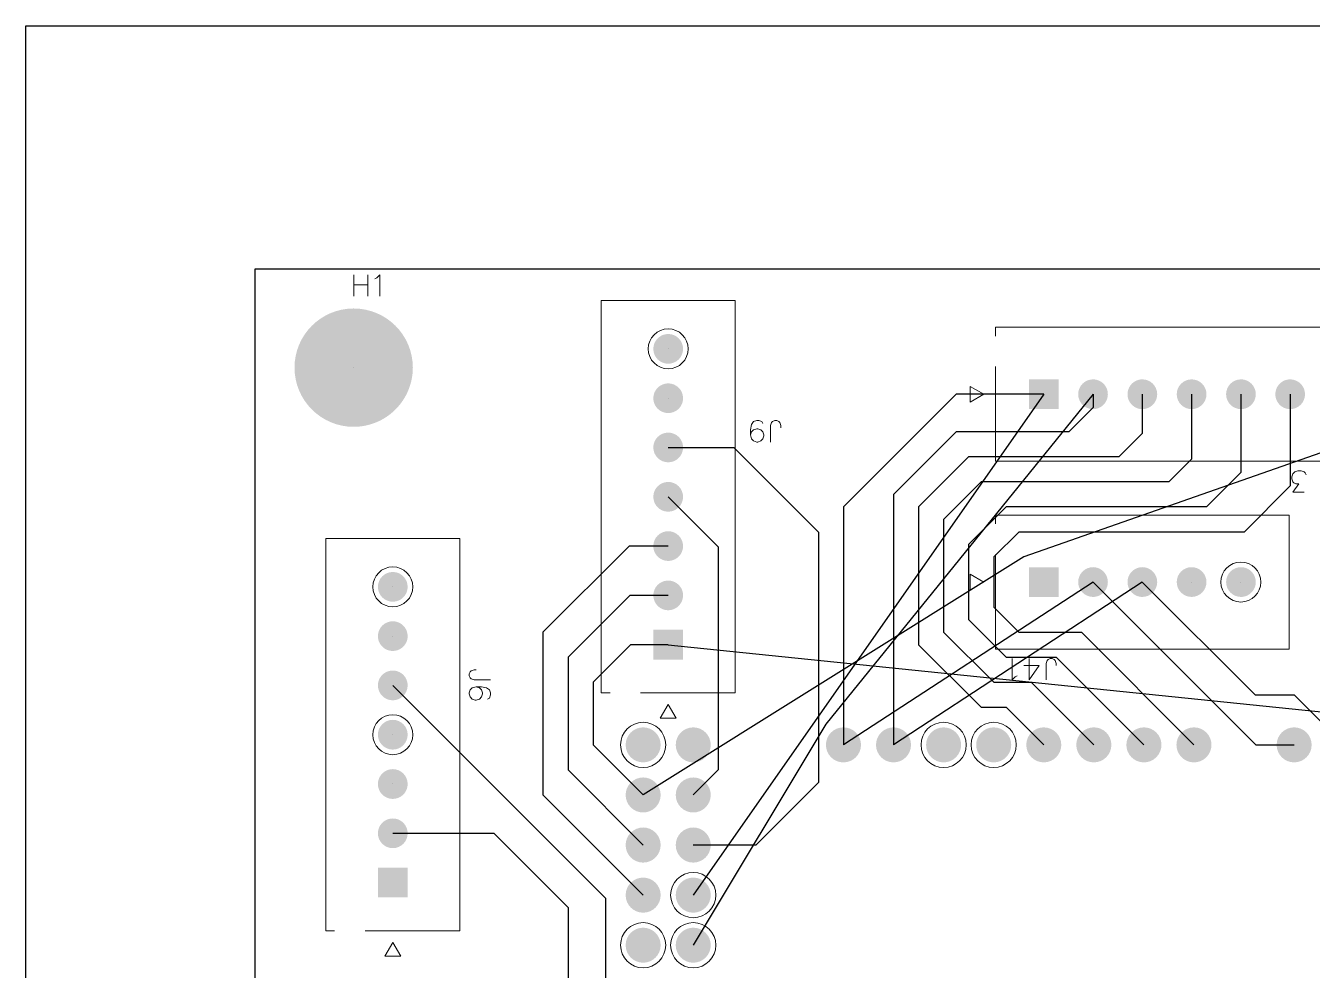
# Model space of a CAD drawing. Header units: inches. Extents: x 2.5 to 50.5, y 2.5 to 32.9.
# Drawn here: x 2.5 to 16.68, y 22.09 to 32.5 of the extents above; entities that cross this region are included whole.
import ezdxf

# ---------------------------------------------------------------- set-up
doc = ezdxf.new("R2010")
doc.units = ezdxf.units.IN
doc.header["$MEASUREMENT"] = 0
doc.layers.add('PDF3_Geometry', color=7, linetype='Continuous', true_color=0xffcc00)
doc.layers.add('PDF3_Solid Fills', color=7, linetype='Continuous', true_color=0xbfbfbf)

msp = doc.modelspace()

# ---------------------------------------------------------------- hatches: boundary and pattern name
at = {"layer": 'PDF3_Solid Fills', "transparency": 33554559}
for points in [[(6.766, 28.734, 0.414021), (6.113, 29.385), (6.113, 29.385, 0.413824), (5.462, 28.734), (5.462, 28.734, 0.414021), (6.113, 28.081), (6.113, 28.081, 0.414219)], [(9.744, 28.94, 0.413551), (9.58, 29.104), (9.58, 29.104, 0.413551), (9.416, 28.94), (9.416, 28.94, 0.413551), (9.58, 28.776), (9.58, 28.776, 0.413551)], [(9.744, 28.396, 0.413551), (9.58, 28.56), (9.58, 28.56, 0.413551), (9.416, 28.396), (9.416, 28.396, 0.414518), (9.58, 28.233), (9.58, 28.233, 0.414518)], [(14.425, 28.44, 0.414518), (14.262, 28.604), (14.262, 28.604, 0.413551), (14.098, 28.44), (14.098, 28.44, 0.413551), (14.262, 28.276), (14.262, 28.276, 0.414518)], [(14.969, 28.44, 0.413551), (14.805, 28.604), (14.805, 28.604, 0.414518), (14.642, 28.44), (14.642, 28.44, 0.414518), (14.805, 28.276), (14.805, 28.276, 0.413551)], [(15.512, 28.44, 0.413551), (15.348, 28.604), (15.348, 28.604, 0.413551), (15.184, 28.44), (15.184, 28.44, 0.413551), (15.348, 28.276), (15.348, 28.276, 0.413551)], [(16.055, 28.44, 0.414518), (15.892, 28.604), (15.892, 28.604, 0.413551), (15.728, 28.44), (15.728, 28.44, 0.413551), (15.892, 28.276), (15.892, 28.276, 0.414518)], [(16.598, 28.44, 0.413551), (16.434, 28.604), (16.434, 28.604, 0.414518), (16.271, 28.44), (16.271, 28.44, 0.414518), (16.434, 28.276), (16.434, 28.276, 0.413551)], [(9.744, 27.854, 0.414518), (9.58, 28.017), (9.58, 28.017, 0.414518), (9.416, 27.854), (9.416, 27.854, 0.413551), (9.58, 27.69), (9.58, 27.69, 0.413551)], [(9.744, 27.31, 0.413551), (9.58, 27.474), (9.58, 27.474, 0.413551), (9.416, 27.31), (9.416, 27.31, 0.413551), (9.58, 27.146), (9.58, 27.146, 0.413551)], [(9.744, 26.767, 0.413551), (9.58, 26.931), (9.58, 26.931, 0.413551), (9.416, 26.767), (9.416, 26.767, 0.414518), (9.58, 26.604), (9.58, 26.604, 0.414518)], [(14.425, 26.371, 0.414518), (14.262, 26.535), (14.262, 26.535, 0.413551), (14.098, 26.371), (14.098, 26.371, 0.413551), (14.262, 26.207), (14.262, 26.207, 0.414518)], [(14.969, 26.371, 0.413551), (14.805, 26.535), (14.805, 26.535, 0.414518), (14.642, 26.371), (14.642, 26.371, 0.414518), (14.805, 26.207), (14.805, 26.207, 0.413551)], [(15.512, 26.371, 0.413551), (15.348, 26.535), (15.348, 26.535, 0.413551), (15.184, 26.371), (15.184, 26.371, 0.413551), (15.348, 26.207), (15.348, 26.207, 0.413551)], [(16.055, 26.371, 0.414518), (15.892, 26.535), (15.892, 26.535, 0.413551), (15.728, 26.371), (15.728, 26.371, 0.413551), (15.892, 26.207), (15.892, 26.207, 0.414518)], [(6.709, 26.318, 0.413551), (6.545, 26.482), (6.545, 26.482, 0.413551), (6.381, 26.318), (6.381, 26.318, 0.413551), (6.545, 26.154), (6.545, 26.154, 0.413551)], [(9.744, 26.224, 0.414518), (9.58, 26.387), (9.58, 26.387, 0.414518), (9.416, 26.224), (9.416, 26.224, 0.413551), (9.58, 26.06), (9.58, 26.06, 0.413551)], [(6.709, 25.775, 0.413551), (6.545, 25.939), (6.545, 25.939, 0.413551), (6.381, 25.775), (6.381, 25.775, 0.414518), (6.545, 25.612), (6.545, 25.612, 0.414518)], [(6.709, 25.232, 0.414518), (6.545, 25.396), (6.545, 25.396, 0.414518), (6.381, 25.232), (6.381, 25.232, 0.413551), (6.545, 25.068), (6.545, 25.068, 0.413551)], [(6.709, 24.689, 0.413551), (6.545, 24.853), (6.545, 24.853, 0.413551), (6.381, 24.689), (6.381, 24.689, 0.413551), (6.545, 24.525), (6.545, 24.525, 0.413551)], [(9.497, 24.577, 0.41369), (9.304, 24.77), (9.304, 24.77, 0.41369), (9.111, 24.577), (9.111, 24.577, 0.41369), (9.304, 24.384), (9.304, 24.384, 0.41369)], [(10.049, 24.577, 0.41369), (9.856, 24.77), (9.856, 24.77, 0.41369), (9.663, 24.577), (9.663, 24.577, 0.41369), (9.856, 24.384), (9.856, 24.384, 0.41369)], [(11.705, 24.577, 0.41369), (11.511, 24.77), (11.511, 24.77, 0.41369), (11.318, 24.577), (11.318, 24.577, 0.41369), (11.511, 24.384), (11.511, 24.384, 0.41369)], [(12.256, 24.577, 0.41369), (12.063, 24.77), (12.063, 24.77, 0.41369), (11.87, 24.577), (11.87, 24.577, 0.41369), (12.063, 24.384), (12.063, 24.384, 0.41369)], [(12.808, 24.577, 0.41369), (12.615, 24.77), (12.615, 24.77, 0.41369), (12.422, 24.577), (12.422, 24.577, 0.41369), (12.615, 24.384), (12.615, 24.384, 0.41369)], [(13.36, 24.577, 0.41369), (13.167, 24.77), (13.167, 24.77, 0.41369), (12.974, 24.577), (12.974, 24.577, 0.41369), (13.167, 24.384), (13.167, 24.384, 0.41369)], [(13.912, 24.577, 0.41369), (13.719, 24.77), (13.719, 24.77, 0.41369), (13.526, 24.577), (13.526, 24.577, 0.41369), (13.719, 24.384), (13.719, 24.384, 0.41369)], [(14.464, 24.577, 0.41369), (14.271, 24.77), (14.271, 24.77, 0.41369), (14.077, 24.577), (14.077, 24.577, 0.41369), (14.271, 24.384), (14.271, 24.384, 0.41369)], [(15.016, 24.577, 0.41369), (14.822, 24.77), (14.822, 24.77, 0.41369), (14.629, 24.577), (14.629, 24.577, 0.41369), (14.822, 24.384), (14.822, 24.384, 0.41369)], [(15.567, 24.577, 0.41369), (15.374, 24.77), (15.374, 24.77, 0.41369), (15.181, 24.577), (15.181, 24.577, 0.41369), (15.374, 24.384), (15.374, 24.384, 0.41369)], [(16.671, 24.577, 0.41369), (16.478, 24.77), (16.478, 24.77, 0.41369), (16.285, 24.577), (16.285, 24.577, 0.41369), (16.478, 24.384), (16.478, 24.384, 0.41369)], [(6.709, 24.146, 0.413551), (6.545, 24.31), (6.545, 24.31, 0.413551), (6.381, 24.146), (6.381, 24.146, 0.414518), (6.545, 23.982), (6.545, 23.982, 0.414518)], [(9.497, 24.025, 0.41369), (9.304, 24.218), (9.304, 24.218, 0.41369), (9.111, 24.025), (9.111, 24.025, 0.41369), (9.304, 23.832), (9.304, 23.832, 0.41369)], [(10.049, 24.025, 0.41369), (9.856, 24.218), (9.856, 24.218, 0.41369), (9.663, 24.025), (9.663, 24.025, 0.41369), (9.856, 23.832), (9.856, 23.832, 0.41369)], [(6.709, 23.603, 0.414518), (6.545, 23.766), (6.545, 23.766, 0.414518), (6.381, 23.603), (6.381, 23.603, 0.413551), (6.545, 23.439), (6.545, 23.439, 0.413551)], [(9.497, 23.473, 0.41369), (9.304, 23.667), (9.304, 23.667, 0.41369), (9.111, 23.473), (9.111, 23.473, 0.41369), (9.304, 23.28), (9.304, 23.28, 0.41369)], [(10.049, 23.473, 0.41369), (9.856, 23.667), (9.856, 23.667, 0.41369), (9.663, 23.473), (9.663, 23.473, 0.41369), (9.856, 23.28), (9.856, 23.28, 0.41369)], [(9.497, 22.922, 0.41369), (9.304, 23.115), (9.304, 23.115, 0.41369), (9.111, 22.922), (9.111, 22.922, 0.41369), (9.304, 22.728), (9.304, 22.728, 0.41369)], [(10.049, 22.922, 0.41369), (9.856, 23.115), (9.856, 23.115, 0.41369), (9.663, 22.922), (9.663, 22.922, 0.41369), (9.856, 22.728), (9.856, 22.728, 0.41369)], [(9.497, 22.37, 0.41369), (9.304, 22.563), (9.304, 22.563, 0.41369), (9.111, 22.37), (9.111, 22.37, 0.41369), (9.304, 22.177), (9.304, 22.177, 0.41369)], [(10.049, 22.37, 0.41369), (9.856, 22.563), (9.856, 22.563, 0.41369), (9.663, 22.37), (9.663, 22.37, 0.41369), (9.856, 22.177), (9.856, 22.177, 0.41369)]]:
    msp.add_hatch(color=256, dxfattribs=at).paths.add_polyline_path(points)
at = {"layer": 'PDF3_Solid Fills', "true_color": 0x212121, "transparency": 33554559}
for points in [[(9.414, 24.577, 0.416667), (9.304, 24.687), (9.304, 24.687, 0.416667), (9.194, 24.577), (9.194, 24.577, 0.416667), (9.304, 24.467), (9.304, 24.467, 0.416667)], [(9.966, 24.577, 0.416667), (9.856, 24.687), (9.856, 24.687, 0.416667), (9.746, 24.577), (9.746, 24.577, 0.416667), (9.856, 24.467), (9.856, 24.467, 0.416667)], [(11.622, 24.577, 0.416667), (11.511, 24.687), (11.511, 24.687, 0.416667), (11.401, 24.577), (11.401, 24.577, 0.416667), (11.511, 24.467), (11.511, 24.467, 0.416667)], [(12.174, 24.577, 0.416667), (12.063, 24.687), (12.063, 24.687, 0.416667), (11.953, 24.577), (11.953, 24.577, 0.416667), (12.063, 24.467), (12.063, 24.467, 0.416667)], [(12.725, 24.577, 0.416667), (12.615, 24.687), (12.615, 24.687, 0.416667), (12.505, 24.577), (12.505, 24.577, 0.416667), (12.615, 24.467), (12.615, 24.467, 0.416667)], [(13.277, 24.577, 0.416667), (13.167, 24.687), (13.167, 24.687, 0.416667), (13.057, 24.577), (13.057, 24.577, 0.416667), (13.167, 24.467), (13.167, 24.467, 0.416667)], [(13.829, 24.577, 0.416667), (13.719, 24.687), (13.719, 24.687, 0.416667), (13.608, 24.577), (13.608, 24.577, 0.416667), (13.719, 24.467), (13.719, 24.467, 0.416667)], [(14.381, 24.577, 0.416667), (14.271, 24.687), (14.271, 24.687, 0.416667), (14.16, 24.577), (14.16, 24.577, 0.416667), (14.271, 24.467), (14.271, 24.467, 0.416667)], [(14.933, 24.577, 0.416667), (14.822, 24.687), (14.822, 24.687, 0.416667), (14.712, 24.577), (14.712, 24.577, 0.416667), (14.822, 24.467), (14.822, 24.467, 0.416667)], [(15.485, 24.577, 0.416667), (15.374, 24.687), (15.374, 24.687, 0.416667), (15.264, 24.577), (15.264, 24.577, 0.416667), (15.374, 24.467), (15.374, 24.467, 0.416667)], [(16.588, 24.577, 0.416667), (16.478, 24.687), (16.478, 24.687, 0.416667), (16.368, 24.577), (16.368, 24.577, 0.416667), (16.478, 24.467), (16.478, 24.467, 0.416667)], [(9.414, 24.025, 0.416667), (9.304, 24.136), (9.304, 24.136, 0.416667), (9.194, 24.025), (9.194, 24.025, 0.416667), (9.304, 23.915), (9.304, 23.915, 0.416667)], [(9.966, 24.025, 0.416667), (9.856, 24.136), (9.856, 24.136, 0.416667), (9.746, 24.025), (9.746, 24.025, 0.416667), (9.856, 23.915), (9.856, 23.915, 0.416667)], [(9.414, 23.473, 0.416667), (9.304, 23.584), (9.304, 23.584, 0.416667), (9.194, 23.473), (9.194, 23.473, 0.416667), (9.304, 23.363), (9.304, 23.363, 0.416667)], [(9.966, 23.473, 0.416667), (9.856, 23.584), (9.856, 23.584, 0.416667), (9.746, 23.473), (9.746, 23.473, 0.416667), (9.856, 23.363), (9.856, 23.363, 0.416667)], [(9.414, 22.922, 0.416667), (9.304, 23.032), (9.304, 23.032, 0.416667), (9.194, 22.922), (9.194, 22.922, 0.416667), (9.304, 22.811), (9.304, 22.811, 0.416667)], [(9.966, 22.922, 0.416667), (9.856, 23.032), (9.856, 23.032, 0.416667), (9.746, 22.922), (9.746, 22.922, 0.416667), (9.856, 22.811), (9.856, 22.811, 0.416667)], [(9.414, 22.37, 0.416667), (9.304, 22.48), (9.304, 22.48, 0.416667), (9.194, 22.37), (9.194, 22.37, 0.416667), (9.304, 22.259), (9.304, 22.259, 0.416667)], [(9.966, 22.37, 0.416667), (9.856, 22.48), (9.856, 22.48, 0.416667), (9.746, 22.37), (9.746, 22.37, 0.416667), (9.856, 22.259), (9.856, 22.259, 0.416667)]]:
    msp.add_hatch(color=250, dxfattribs=at).paths.add_polyline_path(points)

# ---------------------------------------------------------------- linework, layer by layer
for p, q in [((2.5, 2.5), (2.5, 32.5)), ((2.5, 32.5), (50.5, 32.5))]:
    msp.add_line(p, q)
at = {"color": 3}
for p, q in [((13.719, 28.44), (9.856, 22.922)), ((14.262, 28.44), (11.316, 24.806)), ((14.262, 26.371), (11.511, 24.577)), ((14.805, 26.371), (12.063, 24.577))]:
    msp.add_line(p, q, dxfattribs=at)
at = {"color": 5}
msp.add_line((11.316, 24.806), (9.856, 22.37), dxfattribs=at)
at = {"layer": 'PDF3_Geometry', "color": 6, "lineweight": 25}
for p, q in [((5.027, 29.82), (26.753, 29.82)), ((5.027, 8.094), (5.027, 29.82))]:
    msp.add_line(p, q, dxfattribs=at)
at = {"layer": 'PDF3_Geometry', "color": 3}
for p, q in [((18.607, 28.44), (13.5, 26.65)), ((13.5, 26.65), (9.304, 24.025)), ((9.58, 25.681), (20.341, 24.577))]:
    msp.add_line(p, q, dxfattribs=at)
at = {"layer": 'PDF3_Geometry', "lineweight": 15}
for points in [[(6.114, 29.756), (6.114, 29.52)], [(6.114, 29.644), (6.271, 29.644)], [(6.271, 29.756), (6.271, 29.52)], [(6.346, 29.711), (6.369, 29.723), (6.403, 29.756), (6.403, 29.52)], [(10.488, 27.992), (10.499, 28.026), (10.521, 28.049), (10.555, 28.06), (10.567, 28.06), (10.6, 28.049), (10.623, 28.026), (10.634, 27.992), (10.634, 27.981), (10.623, 27.947), (10.6, 27.925), (10.567, 27.913), (10.555, 27.913), (10.521, 27.925), (10.499, 27.947), (10.488, 27.992), (10.488, 28.049), (10.499, 28.106), (10.521, 28.139), (10.555, 28.15), (10.578, 28.15), (10.612, 28.139), (10.623, 28.117)], [(10.709, 27.913), (10.709, 28.094), (10.72, 28.128), (10.731, 28.139), (10.754, 28.15), (10.776, 28.15), (10.799, 28.139), (10.811, 28.128), (10.822, 28.094), (10.822, 28.071)], [(16.587, 27.362), (16.463, 27.362), (16.531, 27.452), (16.497, 27.452), (16.475, 27.463), (16.463, 27.474), (16.452, 27.508), (16.452, 27.531), (16.463, 27.565), (16.486, 27.587), (16.519, 27.598), (16.554, 27.598), (16.587, 27.587), (16.599, 27.576), (16.61, 27.554)], [(13.426, 25.338), (13.403, 25.326), (13.369, 25.292), (13.369, 25.529)], [(13.557, 25.529), (13.557, 25.292), (13.669, 25.45), (13.5, 25.45)], [(13.744, 25.292), (13.744, 25.473), (13.755, 25.507), (13.766, 25.518), (13.789, 25.529), (13.812, 25.529), (13.834, 25.518), (13.846, 25.507), (13.857, 25.473), (13.857, 25.45)], [(7.623, 25.292), (7.443, 25.292), (7.409, 25.303), (7.398, 25.314), (7.386, 25.337), (7.386, 25.36), (7.398, 25.382), (7.409, 25.394), (7.443, 25.405), (7.465, 25.405)], [(7.59, 25.082), (7.612, 25.093), (7.623, 25.127), (7.623, 25.15), (7.612, 25.184), (7.578, 25.206), (7.522, 25.217), (7.465, 25.217), (7.42, 25.206), (7.398, 25.184), (7.386, 25.15), (7.386, 25.138), (7.398, 25.105), (7.42, 25.082), (7.454, 25.071), (7.465, 25.071), (7.499, 25.082), (7.522, 25.105), (7.533, 25.138), (7.533, 25.15), (7.522, 25.184), (7.499, 25.206), (7.465, 25.217)]]:
    msp.add_lwpolyline(points, dxfattribs=at)
at = {"layer": 'PDF3_Geometry', "lineweight": 13}
for points in [[(8.939, 25.149), (8.841, 25.149), (8.841, 29.472), (10.319, 29.472), (10.319, 25.149), (9.276, 25.149)], [(13.186, 29.081), (13.186, 29.179), (19.682, 29.179), (19.682, 27.701), (13.186, 27.701), (13.186, 28.744)], [(13.186, 27.011), (13.186, 27.109), (16.424, 27.109), (16.424, 25.632), (13.186, 25.632), (13.186, 26.675)], [(5.904, 22.527), (5.806, 22.527), (5.806, 26.851), (7.284, 26.851), (7.284, 22.527), (6.241, 22.527)]]:
    msp.add_lwpolyline(points, dxfattribs=at)
at = {"layer": 'PDF3_Geometry', "color": 250, "lineweight": 100, "true_color": 0x212121}
for points in [[(9.58, 28.94), (9.58, 28.94)], [(9.58, 28.397), (9.58, 28.396)], [(14.262, 28.44), (14.262, 28.44)], [(14.805, 28.44), (14.805, 28.44)], [(15.348, 28.44), (15.348, 28.44)], [(15.891, 28.44), (15.891, 28.44)], [(16.434, 28.44), (16.434, 28.44)], [(9.58, 27.853), (9.58, 27.853)], [(9.58, 27.31), (9.58, 27.31)], [(9.58, 26.767), (9.58, 26.767)], [(14.262, 26.371), (14.262, 26.371)], [(14.805, 26.371), (14.805, 26.371)], [(15.348, 26.371), (15.348, 26.371)], [(15.891, 26.371), (15.891, 26.371)], [(6.545, 26.318), (6.545, 26.318)], [(9.58, 26.224), (9.58, 26.224)], [(6.545, 25.775), (6.545, 25.775)], [(6.545, 25.232), (6.545, 25.232)], [(6.545, 24.689), (6.545, 24.689)], [(6.545, 24.146), (6.545, 24.146)], [(6.545, 23.603), (6.545, 23.603)]]:
    msp.add_lwpolyline(points, dxfattribs=at)
at = {"layer": 'PDF3_Geometry', "color": 250, "lineweight": 211, "true_color": 0x212121}
msp.add_lwpolyline([(6.114, 28.733), (6.114, 28.733)], dxfattribs=at)
at = {"layer": 'PDF3_Geometry', "lineweight": 13}
for points in [[(12.908, 28.527), (12.908, 28.353), (13.06, 28.44)], [(12.908, 26.457), (12.908, 26.284), (13.06, 26.371)], [(9.493, 24.87), (9.667, 24.87), (9.58, 25.022)], [(6.458, 22.249), (6.632, 22.249), (6.545, 22.401)]]:
    msp.add_lwpolyline(points, close=True, dxfattribs=at)
at = {"layer": 'PDF3_Geometry', "color": 32, "lineweight": 25, "true_color": 0xcd6928}
for points in [[(13.719, 28.44), (12.753, 28.44), (11.511, 27.198), (11.511, 24.577)], [(14.262, 28.44), (14.262, 28.293), (13.995, 28.026), (12.753, 28.026), (12.063, 27.336), (12.063, 24.577)], [(14.262, 26.371), (16.055, 24.577), (16.478, 24.577)], [(14.805, 26.371), (16.047, 25.129), (16.478, 25.129), (17.03, 24.577)]]:
    msp.add_lwpolyline(points, dxfattribs=at)
at = {"layer": 'PDF3_Geometry', "color": 1, "lineweight": 25}
for points in [[(14.805, 28.44), (14.805, 28.009), (14.547, 27.75), (12.891, 27.75), (12.339, 27.198), (12.339, 25.681), (13.029, 24.991), (13.305, 24.991), (13.719, 24.577)], [(15.348, 28.44), (15.348, 27.724), (15.098, 27.474), (13.029, 27.474), (12.615, 27.06), (12.615, 25.819), (13.167, 25.267), (13.581, 25.267), (14.271, 24.577)], [(15.891, 28.44), (15.891, 27.577), (15.512, 27.198), (13.305, 27.198), (12.891, 26.784), (12.891, 25.957), (13.305, 25.543), (13.857, 25.543), (14.822, 24.577)], [(16.434, 28.44), (16.434, 27.431), (15.926, 26.922), (13.443, 26.922), (13.167, 26.647), (13.167, 26.095), (13.443, 25.819), (14.133, 25.819), (15.374, 24.577)], [(9.58, 27.853), (10.305, 27.853), (11.236, 26.922), (11.236, 24.163), (10.546, 23.473), (9.856, 23.473)], [(9.58, 27.31), (10.132, 26.758), (10.132, 24.301), (9.856, 24.025)], [(9.58, 26.767), (9.149, 26.767), (8.2, 25.819), (8.2, 24.025), (9.304, 22.922)], [(9.58, 26.224), (9.157, 26.224), (8.476, 25.543), (8.476, 24.301), (9.304, 23.473)], [(6.545, 25.232), (8.89, 22.887), (8.89, 18.369), (9.304, 17.955)], [(6.545, 23.603), (7.657, 23.603), (8.476, 22.784), (8.476, 18.231), (9.028, 17.679), (9.58, 17.679), (9.856, 17.955)]]:
    msp.add_lwpolyline(points, dxfattribs=at)
at = {"layer": 'PDF3_Geometry', "color": 215, "lineweight": 25, "true_color": 0xa953a0}
msp.add_lwpolyline([(9.58, 25.681), (9.166, 25.681), (8.752, 25.267), (8.752, 24.577), (9.304, 24.025)], dxfattribs=at)
at = {"layer": 'PDF3_Geometry', "color": 7, "lineweight": 5}
for centre, radius in [((9.58, 28.94), 0.22), ((6.545, 26.318), 0.22), ((15.891, 26.371), 0.22), ((6.545, 24.689), 0.22), ((9.304, 24.577), 0.249), ((12.615, 24.577), 0.249), ((13.167, 24.577), 0.249), ((9.856, 22.922), 0.249), ((9.304, 22.37), 0.249), ((9.856, 22.37), 0.249)]:
    msp.add_circle(centre, radius, dxfattribs=at)
at = {"layer": 'PDF3_Solid Fills', "lineweight": 100, "transparency": 33554559}
for points in [[(13.883, 28.276), (13.555, 28.276), (13.883, 28.604), (13.555, 28.604)], [(13.883, 26.207), (13.555, 26.207), (13.883, 26.534), (13.555, 26.534)], [(9.744, 25.845), (9.744, 25.517), (9.416, 25.845), (9.416, 25.517)], [(6.709, 23.223), (6.709, 22.896), (6.381, 23.223), (6.381, 22.896)]]:
    msp.add_solid(points, dxfattribs=at)

doc.saveas('drawing.dxf')
